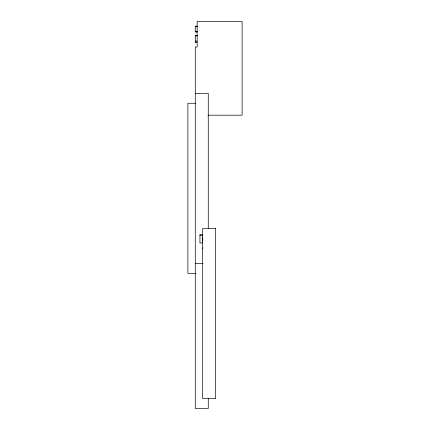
<?xml version="1.0" encoding="UTF-8"?>
<svg xmlns="http://www.w3.org/2000/svg" width="430" height="430" viewBox="0 0 430 430"><rect width="100%" height="100%" fill="white"/><g stroke="black" fill="none" stroke-linecap="round" stroke-linejoin="round"><path stroke-width="0.64" d="M197.139 26.192L195.268 26.225L195.268 31.911L197.139 31.89M195.268 26.294L197.139 26.294M195.268 26.44L197.139 26.402M195.268 31.643L197.139 31.61M195.268 31.68L197.139 31.729M195.268 31.82L197.139 31.82M197.139 35.507L195.268 35.507L195.268 42.661L197.139 42.661M195.268 35.529L197.139 35.588L195.268 35.599M195.268 35.744L197.139 35.695M195.268 35.84L197.139 35.84M195.268 41.129L197.139 41.129M195.268 93.401L208.265 93.401L208.265 228.69M195.688 103.275L187.888 103.275L187.888 273.389L195.688 273.389M207.98 115.192L242.111 115.192L242.111 21.5L197.139 21.5L197.139 47.02L195.268 47.02L195.268 408.5L208.265 408.5L208.265 398.454M202.546 234.543L199.95 234.543L199.95 242.971L202.546 242.971M199.95 235.672L202.546 235.672M202.933 239.913L202.417 239.913A2.059 2.059 0 0 0 202.691 240.945M195.268 263.515L203.067 263.515M202.277 247.895L202.277 248.868M202.799 239.924A1.876 1.876 0 0 1 202.74 237.274M202.691 240.897A2.059 2.059 0 0 1 202.417 239.87M215.645 228.507L202.643 228.507L202.643 398.621L215.645 398.621L215.645 228.507"/></g></svg>
